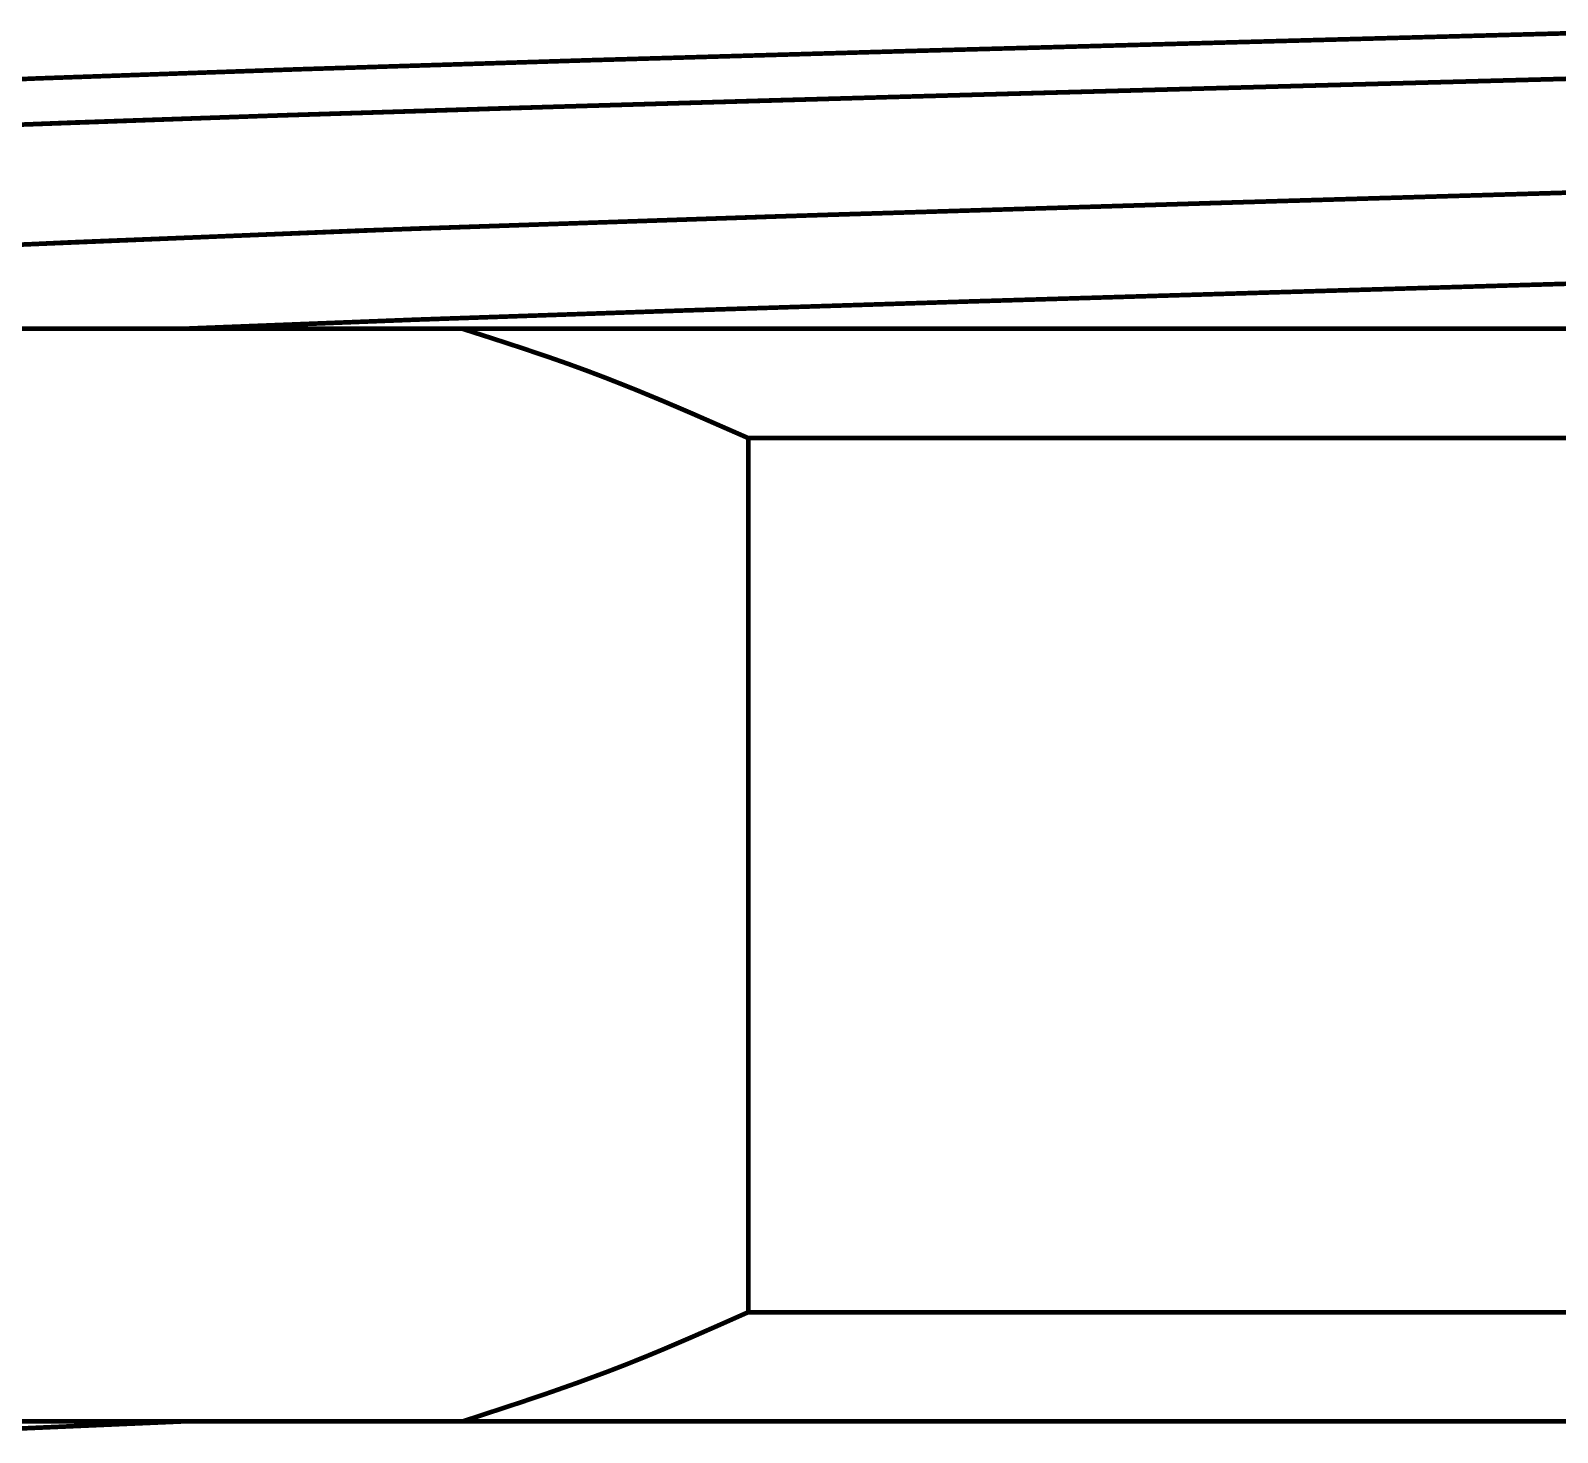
# Model space of a CAD drawing. Header units: inches. Extents: x 90 to 149.8, y 48.7 to 115.2.
# Drawn here: x 114.175 to 118.368, y 106.297 to 110.146 of the extents above; entities that cross this region are included whole.
import ezdxf

# ---------------------------------------------------------------- set-up
doc = ezdxf.new("R2010")
doc.units = ezdxf.units.IN
doc.layers.add('Mechanical 2', color=216, linetype='Continuous')

msp = doc.modelspace()

# ---------------------------------------------------------------- linework, layer by layer
at = {"layer": 'Mechanical 2'}
for points in [[(116.5849, 110.0895, 0.0127, 0.0127, 0), (118.439, 110.1395, 0.0127, 0.0127, 0)], [(115.7151, 110.0645, 0.0127, 0.0127, 0), (116.5849, 110.0895, 0.0127, 0.0127, 0)], [(114.1964, 110.0145, 0.0127, 0.0127, 0), (114.9123, 110.0395, 0.0127, 0.0127, 0)], [(114.9123, 110.0395, 0.0127, 0.0127, 0), (115.7151, 110.0645, 0.0127, 0.0127, 0)], [(113.5849, 109.9895, 0.0127, 0.0127, 0), (114.1964, 110.0145, 0.0127, 0.0127, 0)], [(117.4685, 109.9886, 0.0127, 0.0127, 0), (118.439, 110.0145, 0.0127, 0.0127, 0)], [(117.6793, 109.9944, 0.0127, 0.0127, 0), (118.439, 110.0146, 0.0127, 0.0127, 0)], [(115.6291, 109.9369, 0.0127, 0.0127, 0), (116.5236, 109.9628, 0.0127, 0.0127, 0)], [(116.2086, 109.954, 0.0127, 0.0127, 0), (116.9318, 109.9742, 0.0127, 0.0127, 0)], [(116.5236, 109.9628, 0.0127, 0.0127, 0), (117.4685, 109.9886, 0.0127, 0.0127, 0)], [(116.9318, 109.9742, 0.0127, 0.0127, 0), (117.6793, 109.9944, 0.0127, 0.0127, 0)], [(114.2979, 109.8934, 0.0127, 0.0127, 0), (114.8808, 109.9136, 0.0127, 0.0127, 0)], [(114.8087, 109.9111, 0.0127, 0.0127, 0), (115.6291, 109.9369, 0.0127, 0.0127, 0)], [(114.8808, 109.9136, 0.0127, 0.0127, 0), (115.5213, 109.9338, 0.0127, 0.0127, 0)], [(115.5213, 109.9338, 0.0127, 0.0127, 0), (116.2086, 109.954, 0.0127, 0.0127, 0)], [(113.7812, 109.8731, 0.0127, 0.0127, 0), (114.2979, 109.8934, 0.0127, 0.0127, 0)], [(114.0838, 109.8852, 0.0127, 0.0127, 0), (114.8087, 109.9111, 0.0127, 0.0127, 0)], [(117.4603, 109.6734, 0.0127, 0.0127, 0), (118.7726, 109.7118, 0.0127, 0.0127, 0)], [(117.5855, 109.677, 0.0127, 0.0127, 0), (118.8676, 109.7145, 0.0127, 0.0127, 0)], [(116.2048, 109.6349, 0.0127, 0.0127, 0), (117.4603, 109.6734, 0.0127, 0.0127, 0)], [(116.3506, 109.6395, 0.0127, 0.0127, 0), (117.5855, 109.677, 0.0127, 0.0127, 0)], [(115.0787, 109.5965, 0.0127, 0.0127, 0), (116.2048, 109.6349, 0.0127, 0.0127, 0)], [(115.2309, 109.602, 0.0127, 0.0127, 0), (116.3506, 109.6395, 0.0127, 0.0127, 0)], [(114.1478, 109.5581, 0.0127, 0.0127, 0), (115.0787, 109.5965, 0.0127, 0.0127, 0)], [(114.2889, 109.5645, 0.0127, 0.0127, 0), (115.2309, 109.602, 0.0127, 0.0127, 0)], [(113.5751, 109.527, 0.0127, 0.0127, -0.004623), (114.2889, 109.5645, 0.0127, 0.0127, 0)], [(116.7563, 109.4021, 0.0127, 0.0127, 0), (117.5885, 109.427, 0.0127, 0.0127, 0)], [(116.7563, 109.4021, 0.0127, 0.0127, 0), (117.5885, 109.427, 0.0127, 0.0127, 0)], [(117.5885, 109.427, 0.0127, 0.0127, 0), (118.442, 109.452, 0.0127, 0.0127, 0)], [(117.5885, 109.427, 0.0127, 0.0127, 0), (118.442, 109.452, 0.0127, 0.0127, 0)], [(115.234, 109.3521, 0.0127, 0.0127, 0), (115.9649, 109.3771, 0.0127, 0.0127, 0)], [(115.234, 109.3521, 0.0127, 0.0127, 0), (115.9649, 109.3771, 0.0127, 0.0127, 0)], [(115.9649, 109.3771, 0.0127, 0.0127, 0), (116.7563, 109.4021, 0.0127, 0.0127, 0)], [(115.9649, 109.3771, 0.0127, 0.0127, 0), (116.7563, 109.4021, 0.0127, 0.0127, 0)], [(111.2631, 109.327, 0.0127, 0.0127, 0), (125.6149, 109.327, 0.0127, 0.0127, 0)], [(114.592, 109.3271, 0.0127, 0.0127, 0), (115.234, 109.3521, 0.0127, 0.0127, 0)], [(114.592, 109.3271, 0.0127, 0.0127, 0), (115.234, 109.3521, 0.0127, 0.0127, 0)], [(115.3611, 109.327, 0.0127, 0.0127, 0), (115.4406, 109.3015, 0.0127, 0.0127, 0)], [(115.4406, 109.3015, 0.0127, 0.0127, 0), (115.52, 109.2756, 0.0127, 0.0127, 0)], [(115.52, 109.2756, 0.0127, 0.0127, 0), (115.5992, 109.2489, 0.0127, 0.0127, 0)], [(115.5992, 109.2489, 0.0127, 0.0127, -0.009575), (115.7567, 109.1914, 0.0127, 0.0127, 0)], [(115.7567, 109.1914, 0.0127, 0.0127, 0), (115.8349, 109.1604, 0.0127, 0.0127, 0)], [(115.8349, 109.1604, 0.0127, 0.0127, 0), (115.9129, 109.1281, 0.0127, 0.0127, 0)], [(115.9129, 109.1281, 0.0127, 0.0127, 0), (115.9906, 109.0949, 0.0127, 0.0127, 0)], [(115.9906, 109.0949, 0.0127, 0.0127, 0), (116.1457, 109.027, 0.0127, 0.0127, 0)], [(116.1457, 109.027, 0.0127, 0.0127, 0), (118.4542, 109.027, 0.0127, 0.0127, 0)], [(116.1457, 106.627, 0.0127, 0.0127, 0), (116.1457, 109.027, 0.0127, 0.0127, 0)], [(116.0683, 106.5926, 0.0127, 0.0127, 0), (116.1457, 106.627, 0.0127, 0.0127, 0)], [(116.1457, 106.627, 0.0127, 0.0127, 0), (118.4542, 106.627, 0.0127, 0.0127, 0)], [(115.9908, 106.5586, 0.0127, 0.0127, 0), (116.0683, 106.5926, 0.0127, 0.0127, 0)], [(115.9131, 106.5253, 0.0127, 0.0127, -0.009219), (115.7568, 106.4627, 0.0127, 0.0127, 0)], [(115.9131, 106.5253, 0.0127, 0.0127, 0), (115.9908, 106.5586, 0.0127, 0.0127, 0)], [(115.6781, 106.4337, 0.0127, 0.0127, 0), (115.7568, 106.4627, 0.0127, 0.0127, 0)], [(115.5199, 106.3791, 0.0127, 0.0127, 0), (115.5991, 106.4059, 0.0127, 0.0127, 0)], [(115.5991, 106.4059, 0.0127, 0.0127, 0), (115.6781, 106.4337, 0.0127, 0.0127, 0)], [(115.3611, 106.327, 0.0127, 0.0127, 0), (115.5199, 106.3791, 0.0127, 0.0127, 0)], [(111.2631, 106.327, 0.0127, 0.0127, 0), (125.6149, 106.327, 0.0127, 0.0127, 0)], [(114.0425, 106.3032, 0.0127, 0.0127, 0), (114.5936, 106.3271, 0.0127, 0.0127, 0)], [(114.0515, 106.3036, 0.0127, 0.0127, 0), (114.5936, 106.3271, 0.0127, 0.0127, 0)]]:
    msp.add_lwpolyline(points, format="xyseb", dxfattribs=at)
for points in [[(116.5817, 110.0895, 0.00635, 0.00635, 1), (116.5881, 110.0895, 0.00635, 0.00635, 1)], [(116.5817, 110.0895, 0.00635, 0.00635, 1), (116.5881, 110.0895, 0.00635, 0.00635, 1)], [(114.9091, 110.0395, 0.00635, 0.00635, 1), (114.9155, 110.0395, 0.00635, 0.00635, 1)], [(114.9091, 110.0395, 0.00635, 0.00635, 1), (114.9155, 110.0395, 0.00635, 0.00635, 1)], [(115.7119, 110.0645, 0.00635, 0.00635, 1), (115.7182, 110.0645, 0.00635, 0.00635, 1)], [(115.7119, 110.0645, 0.00635, 0.00635, 1), (115.7182, 110.0645, 0.00635, 0.00635, 1)], [(114.1932, 110.0145, 0.00635, 0.00635, 1), (114.1995, 110.0145, 0.00635, 0.00635, 1)], [(114.1932, 110.0145, 0.00635, 0.00635, 1), (114.1995, 110.0145, 0.00635, 0.00635, 1)], [(116.5204, 109.9628, 0.00635, 0.00635, 1), (116.5268, 109.9628, 0.00635, 0.00635, 1)], [(116.5204, 109.9628, 0.00635, 0.00635, 1), (116.5268, 109.9628, 0.00635, 0.00635, 1)], [(116.9286, 109.9742, 0.00635, 0.00635, 1), (116.9349, 109.9742, 0.00635, 0.00635, 1)], [(116.9286, 109.9742, 0.00635, 0.00635, 1), (116.9349, 109.9742, 0.00635, 0.00635, 1)], [(117.4654, 109.9886, 0.00635, 0.00635, 1), (117.4717, 109.9886, 0.00635, 0.00635, 1)], [(117.4654, 109.9886, 0.00635, 0.00635, 1), (117.4717, 109.9886, 0.00635, 0.00635, 1)], [(117.6761, 109.9944, 0.00635, 0.00635, 1), (117.6825, 109.9944, 0.00635, 0.00635, 1)], [(117.6761, 109.9944, 0.00635, 0.00635, 1), (117.6825, 109.9944, 0.00635, 0.00635, 1)], [(114.8776, 109.9136, 0.00635, 0.00635, 1), (114.884, 109.9136, 0.00635, 0.00635, 1)], [(114.8776, 109.9136, 0.00635, 0.00635, 1), (114.884, 109.9136, 0.00635, 0.00635, 1)], [(115.5181, 109.9338, 0.00635, 0.00635, 1), (115.5244, 109.9338, 0.00635, 0.00635, 1)], [(115.5181, 109.9338, 0.00635, 0.00635, 1), (115.5244, 109.9338, 0.00635, 0.00635, 1)], [(115.626, 109.9369, 0.00635, 0.00635, 1), (115.6323, 109.9369, 0.00635, 0.00635, 1)], [(115.626, 109.9369, 0.00635, 0.00635, 1), (115.6323, 109.9369, 0.00635, 0.00635, 1)], [(116.2054, 109.954, 0.00635, 0.00635, 1), (116.2118, 109.954, 0.00635, 0.00635, 1)], [(116.2054, 109.954, 0.00635, 0.00635, 1), (116.2118, 109.954, 0.00635, 0.00635, 1)], [(114.2948, 109.8934, 0.00635, 0.00635, 1), (114.3011, 109.8934, 0.00635, 0.00635, 1)], [(114.2948, 109.8934, 0.00635, 0.00635, 1), (114.3011, 109.8934, 0.00635, 0.00635, 1)], [(114.8055, 109.9111, 0.00635, 0.00635, 1), (114.8118, 109.9111, 0.00635, 0.00635, 1)], [(114.8055, 109.9111, 0.00635, 0.00635, 1), (114.8118, 109.9111, 0.00635, 0.00635, 1)], [(117.4571, 109.6734, 0.00635, 0.00635, 1), (117.4634, 109.6734, 0.00635, 0.00635, 1)], [(117.4571, 109.6734, 0.00635, 0.00635, 1), (117.4634, 109.6734, 0.00635, 0.00635, 1)], [(117.5823, 109.677, 0.00635, 0.00635, 1), (117.5887, 109.677, 0.00635, 0.00635, 1)], [(117.5823, 109.677, 0.00635, 0.00635, 1), (117.5887, 109.677, 0.00635, 0.00635, 1)], [(116.2016, 109.6349, 0.00635, 0.00635, 1), (116.208, 109.6349, 0.00635, 0.00635, 1)], [(116.2016, 109.6349, 0.00635, 0.00635, 1), (116.208, 109.6349, 0.00635, 0.00635, 1)], [(116.3474, 109.6395, 0.00635, 0.00635, 1), (116.3538, 109.6395, 0.00635, 0.00635, 1)], [(116.3474, 109.6395, 0.00635, 0.00635, 1), (116.3538, 109.6395, 0.00635, 0.00635, 1)], [(115.0756, 109.5965, 0.00635, 0.00635, 1), (115.0819, 109.5965, 0.00635, 0.00635, 1)], [(115.0756, 109.5965, 0.00635, 0.00635, 1), (115.0819, 109.5965, 0.00635, 0.00635, 1)], [(115.2278, 109.602, 0.00635, 0.00635, 1), (115.2341, 109.602, 0.00635, 0.00635, 1)], [(115.2278, 109.602, 0.00635, 0.00635, 1), (115.2341, 109.602, 0.00635, 0.00635, 1)], [(114.2857, 109.5645, 0.00635, 0.00635, 1), (114.292, 109.5645, 0.00635, 0.00635, 1)], [(114.2857, 109.5645, 0.00635, 0.00635, 1), (114.292, 109.5645, 0.00635, 0.00635, 1)], [(117.5853, 109.427, 0.00635, 0.00635, 1), (117.5917, 109.427, 0.00635, 0.00635, 1)], [(117.5853, 109.427, 0.00635, 0.00635, 1), (117.5917, 109.427, 0.00635, 0.00635, 1)], [(117.5853, 109.427, 0.00635, 0.00635, 1), (117.5917, 109.427, 0.00635, 0.00635, 1)], [(117.5853, 109.427, 0.00635, 0.00635, 1), (117.5917, 109.427, 0.00635, 0.00635, 1)], [(115.9617, 109.3771, 0.00635, 0.00635, 1), (115.968, 109.3771, 0.00635, 0.00635, 1)], [(115.9617, 109.3771, 0.00635, 0.00635, 1), (115.968, 109.3771, 0.00635, 0.00635, 1)], [(115.9617, 109.3771, 0.00635, 0.00635, 1), (115.968, 109.3771, 0.00635, 0.00635, 1)], [(115.9617, 109.3771, 0.00635, 0.00635, 1), (115.968, 109.3771, 0.00635, 0.00635, 1)], [(116.7531, 109.4021, 0.00635, 0.00635, 1), (116.7595, 109.4021, 0.00635, 0.00635, 1)], [(116.7531, 109.4021, 0.00635, 0.00635, 1), (116.7595, 109.4021, 0.00635, 0.00635, 1)], [(116.7531, 109.4021, 0.00635, 0.00635, 1), (116.7595, 109.4021, 0.00635, 0.00635, 1)], [(116.7531, 109.4021, 0.00635, 0.00635, 1), (116.7595, 109.4021, 0.00635, 0.00635, 1)], [(114.5888, 109.3271, 0.00635, 0.00635, 1), (114.5952, 109.3271, 0.00635, 0.00635, 1)], [(114.5888, 109.3271, 0.00635, 0.00635, 1), (114.5952, 109.3271, 0.00635, 0.00635, 1)], [(115.2308, 109.3521, 0.00635, 0.00635, 1), (115.2371, 109.3521, 0.00635, 0.00635, 1)], [(115.2308, 109.3521, 0.00635, 0.00635, 1), (115.2371, 109.3521, 0.00635, 0.00635, 1)], [(115.2308, 109.3521, 0.00635, 0.00635, 1), (115.2371, 109.3521, 0.00635, 0.00635, 1)], [(115.2308, 109.3521, 0.00635, 0.00635, 1), (115.2371, 109.3521, 0.00635, 0.00635, 1)], [(115.358, 109.327, 0.00635, 0.00635, 1), (115.3643, 109.327, 0.00635, 0.00635, 1)], [(115.4374, 109.3015, 0.00635, 0.00635, 1), (115.4438, 109.3015, 0.00635, 0.00635, 1)], [(115.4374, 109.3015, 0.00635, 0.00635, 1), (115.4438, 109.3015, 0.00635, 0.00635, 1)], [(115.5168, 109.2756, 0.00635, 0.00635, 1), (115.5232, 109.2756, 0.00635, 0.00635, 1)], [(115.5168, 109.2756, 0.00635, 0.00635, 1), (115.5232, 109.2756, 0.00635, 0.00635, 1)], [(115.596, 109.2489, 0.00635, 0.00635, 1), (115.6024, 109.2489, 0.00635, 0.00635, 1)], [(115.596, 109.2489, 0.00635, 0.00635, 1), (115.6024, 109.2489, 0.00635, 0.00635, 1)], [(115.7535, 109.1914, 0.00635, 0.00635, 1), (115.7599, 109.1914, 0.00635, 0.00635, 1)], [(115.7535, 109.1914, 0.00635, 0.00635, 1), (115.7599, 109.1914, 0.00635, 0.00635, 1)], [(115.8318, 109.1604, 0.00635, 0.00635, 1), (115.8381, 109.1604, 0.00635, 0.00635, 1)], [(115.8318, 109.1604, 0.00635, 0.00635, 1), (115.8381, 109.1604, 0.00635, 0.00635, 1)], [(115.9097, 109.1281, 0.00635, 0.00635, 1), (115.9161, 109.1281, 0.00635, 0.00635, 1)], [(115.9097, 109.1281, 0.00635, 0.00635, 1), (115.9161, 109.1281, 0.00635, 0.00635, 1)], [(115.9874, 109.0949, 0.00635, 0.00635, 1), (115.9938, 109.0949, 0.00635, 0.00635, 1)], [(115.9874, 109.0949, 0.00635, 0.00635, 1), (115.9938, 109.0949, 0.00635, 0.00635, 1)], [(116.1425, 109.027, 0.00635, 0.00635, 1), (116.1489, 109.027, 0.00635, 0.00635, 1)], [(116.1425, 109.027, 0.00635, 0.00635, 1), (116.1489, 109.027, 0.00635, 0.00635, 1)], [(116.1425, 109.027, 0.00635, 0.00635, 1), (116.1489, 109.027, 0.00635, 0.00635, 1)], [(116.1425, 106.627, 0.00635, 0.00635, 1), (116.1489, 106.627, 0.00635, 0.00635, 1)], [(116.1425, 106.627, 0.00635, 0.00635, 1), (116.1489, 106.627, 0.00635, 0.00635, 1)], [(116.1425, 106.627, 0.00635, 0.00635, 1), (116.1489, 106.627, 0.00635, 0.00635, 1)], [(116.0651, 106.5926, 0.00635, 0.00635, 1), (116.0715, 106.5926, 0.00635, 0.00635, 1)], [(116.0651, 106.5926, 0.00635, 0.00635, 1), (116.0715, 106.5926, 0.00635, 0.00635, 1)], [(115.9099, 106.5253, 0.00635, 0.00635, 1), (115.9162, 106.5253, 0.00635, 0.00635, 1)], [(115.9099, 106.5253, 0.00635, 0.00635, 1), (115.9162, 106.5253, 0.00635, 0.00635, 1)], [(115.9876, 106.5586, 0.00635, 0.00635, 1), (115.9939, 106.5586, 0.00635, 0.00635, 1)], [(115.9876, 106.5586, 0.00635, 0.00635, 1), (115.9939, 106.5586, 0.00635, 0.00635, 1)], [(115.7536, 106.4627, 0.00635, 0.00635, 1), (115.7599, 106.4627, 0.00635, 0.00635, 1)], [(115.7536, 106.4627, 0.00635, 0.00635, 1), (115.7599, 106.4627, 0.00635, 0.00635, 1)], [(115.5959, 106.4059, 0.00635, 0.00635, 1), (115.6023, 106.4059, 0.00635, 0.00635, 1)], [(115.5959, 106.4059, 0.00635, 0.00635, 1), (115.6023, 106.4059, 0.00635, 0.00635, 1)], [(115.6749, 106.4337, 0.00635, 0.00635, 1), (115.6813, 106.4337, 0.00635, 0.00635, 1)], [(115.6749, 106.4337, 0.00635, 0.00635, 1), (115.6813, 106.4337, 0.00635, 0.00635, 1)], [(115.5167, 106.3791, 0.00635, 0.00635, 1), (115.5231, 106.3791, 0.00635, 0.00635, 1)], [(115.5167, 106.3791, 0.00635, 0.00635, 1), (115.5231, 106.3791, 0.00635, 0.00635, 1)], [(114.5904, 106.3271, 0.00635, 0.00635, 1), (114.5968, 106.3271, 0.00635, 0.00635, 1)], [(114.5904, 106.3271, 0.00635, 0.00635, 1), (114.5968, 106.3271, 0.00635, 0.00635, 1)], [(115.358, 106.327, 0.00635, 0.00635, 1), (115.3643, 106.327, 0.00635, 0.00635, 1)]]:
    msp.add_lwpolyline(points, format="xyseb", close=True, dxfattribs=at)

doc.saveas('drawing.dxf')
